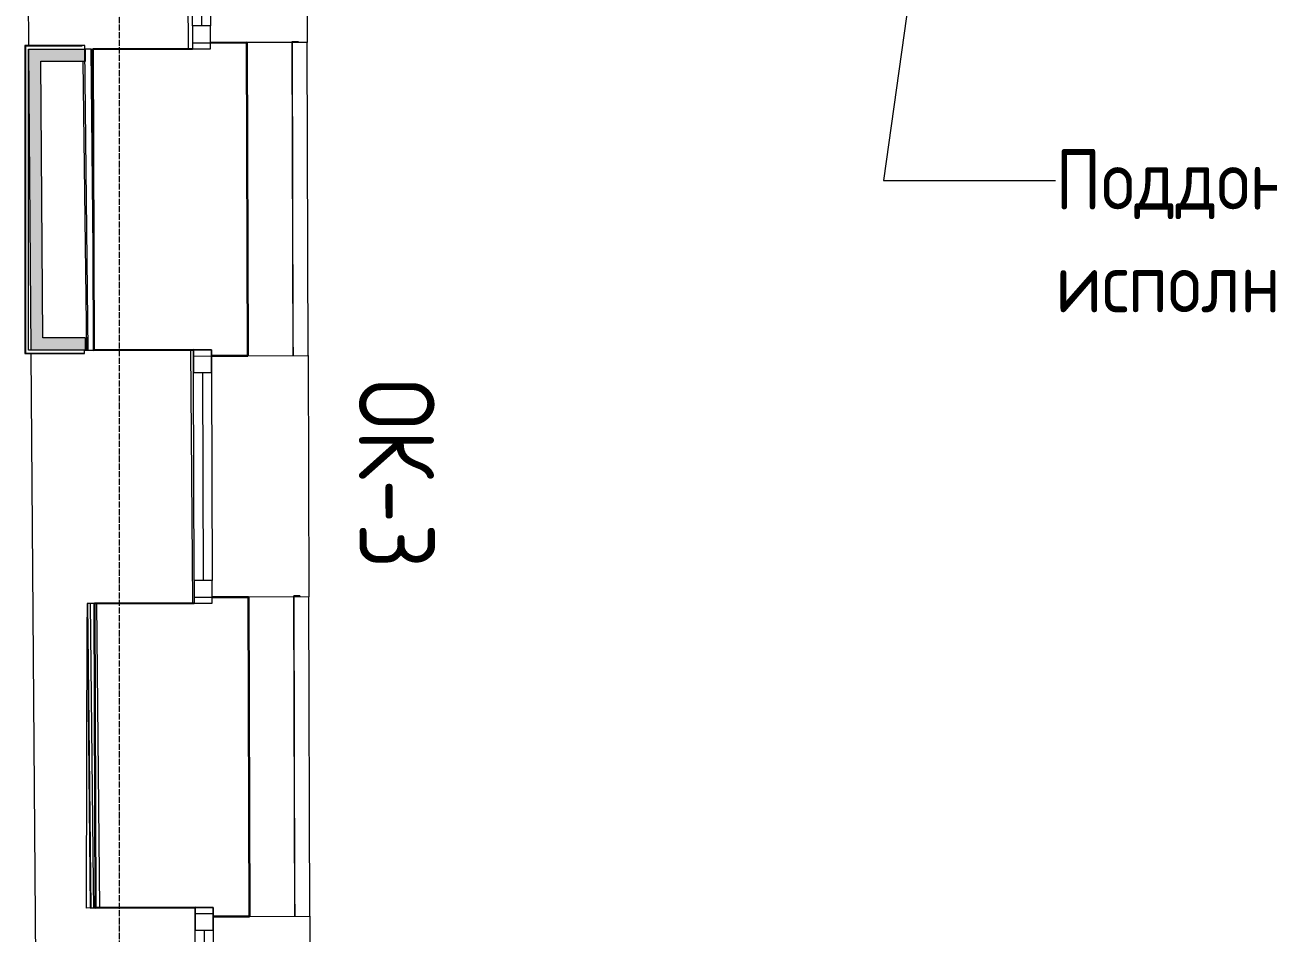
# Model space of a CAD drawing. Header units: millimetres. Extents: x -11345 to 411485, y -9810 to 73012.
# Drawn here: x 80590 to 84711, y 3409 to 6421 of the extents above; entities that cross this region are included whole.
import ezdxf

# ---------------------------------------------------------------- set-up
doc = ezdxf.new("R2010")
doc.units = ezdxf.units.MM
doc.linetypes.add('ADSK_Линия сетки', pattern=[25, 20, -2.5, 0, -2.5])
for name, color, linetype, lineweight in [('_ Окна', 7, 'Continuous', 9), ('Аннотация', 7, 'Continuous', 18), ('Марки окон', 7, 'Continuous', 20), ('Окна', 7, 'Continuous', 9), ('Оси', 253, 'Continuous', 9), ('Перекрытие', 7, 'Continuous', 9), ('Стены внутренние', 7, 'Continuous', 18), ('Стены наружные', 7, 'Continuous', 18), ('Стены несущие', 7, 'Continuous', 30), ('Стены отделка', 7, 'Continuous', 30), ('Стены штриховка', 7, 'Continuous', 9)]:
    doc.layers.add(name, color=color, linetype=linetype, lineweight=lineweight)
doc.styles.add('GOST Common_2', font='GOST_Common.ttf', dxfattribs={"width": 0.9, "height": 250})
doc.styles.add('GOST Common_6', font='GOST_Common.ttf', dxfattribs={"width": 0.9, "height": 200})

# ---------------------------------------------------------------- blocks, each defined once
blk = doc.blocks.new('окна_rehau_однопольное_фрамуга_сверху - 800х2240 _нов_-2056538-План 1-го этажа')
at = {"layer": '_ Окна', "lineweight": 18}
for p, q in [((-420, 75), (-420, 135)), ((-420, 135), (-344, 135)), ((-344, 135), (-344, 75)), ((344, 135), (344, 75)), ((420, 135), (344, 135)), ((420, 75), (420, 135)), ((-344, 75), (-420, 75)), ((344, 75), (420, 75))]:
    blk.add_line(p, q, dxfattribs=at)
at = {"layer": '_ Окна'}
for p, q in [((-400, 75), (-400, 135)), ((400, 75), (400, 135)), ((-344, 105), (344, 105))]:
    blk.add_line(p, q, dxfattribs=at)
at = {"layer": 'Окна'}
for p, q in [((-420, 135), (-420, 75)), ((-344, 135), (-420, 135)), ((-344, 135), (344, 135)), ((420, 135), (344, 135)), ((420, 75), (420, 135)), ((-420, 75), (-344, 75)), ((344, 75), (-344, 75)), ((344, 75), (420, 75))]:
    blk.add_line(p, q, dxfattribs=at)
blk = doc.blocks.new('окна_rehau_однопольное_фрамуга_сверху - 800х2240 _нов_-2056542-План 1-го этажа')
at = {"layer": '_ Окна', "lineweight": 18}
for p, q in [((-420, 75), (-420, 135)), ((-420, 135), (-344, 135)), ((-344, 135), (-344, 75)), ((344, 135), (344, 75)), ((420, 135), (344, 135)), ((420, 75), (420, 135)), ((-344, 75), (-420, 75)), ((344, 75), (420, 75))]:
    blk.add_line(p, q, dxfattribs=at)
at = {"layer": '_ Окна'}
for p, q in [((-400, 75), (-400, 135)), ((400, 75), (400, 135)), ((-344, 105), (344, 105))]:
    blk.add_line(p, q, dxfattribs=at)
at = {"layer": 'Окна'}
for p, q in [((-420, 135), (-420, 75)), ((-344, 135), (-420, 135)), ((-344, 135), (344, 135)), ((420, 135), (344, 135)), ((420, 75), (420, 135)), ((-420, 75), (-344, 75)), ((344, 75), (-344, 75)), ((344, 75), (420, 75))]:
    blk.add_line(p, q, dxfattribs=at)
blk = doc.blocks.new('окна_rehau_однопольное_фрамуга_сверху - 800х2240 _нов_-2056886-План 1-го этажа')
at = {"layer": '_ Окна', "lineweight": 18}
for p, q in [((-420, 75), (-420, 135)), ((-420, 135), (-344, 135)), ((-344, 135), (-344, 75)), ((344, 135), (344, 75)), ((420, 135), (344, 135)), ((420, 75), (420, 135)), ((-344, 75), (-420, 75)), ((344, 75), (420, 75))]:
    blk.add_line(p, q, dxfattribs=at)
at = {"layer": '_ Окна'}
for p, q in [((-400, 75), (-400, 135)), ((400, 75), (400, 135)), ((-344, 105), (344, 105))]:
    blk.add_line(p, q, dxfattribs=at)
at = {"layer": 'Окна'}
for p, q in [((-420, 135), (-420, 75)), ((-344, 135), (-420, 135)), ((-344, 135), (344, 135)), ((420, 135), (344, 135)), ((420, 75), (420, 135)), ((-420, 75), (-344, 75)), ((344, 75), (-344, 75)), ((344, 75), (420, 75))]:
    blk.add_line(p, q, dxfattribs=at)
blk = doc.blocks.new('оси')
at = {"layer": 'Оси', "linetype": 'ADSK_Линия сетки'}
blk.add_line((55350, -6855.047), (55350, 46377.998), dxfattribs=at)

msp = doc.modelspace()

# ---------------------------------------------------------------- hatches: boundary and pattern name
at = {"layer": 'Стены внутренние'}
for points in [[(80647.84038, 5382.33058), (80649.90433, 5382.33058), (80642.5154, 6340.055), (80602.63444, 6340.055), (80609.90318, 5382.33058), (80646.18209, 5382.33058)], [(80693.21487, 6300.055), (80789.81109, 6300.055), (80789.39896, 6340.055), (80642.63559, 6340.055), (80642.93917, 6300.055), (80663.65533, 6300.055)], [(80610.20677, 5342.33058), (80791.17739, 5342.33058), (80790.92951, 5382.33058), (80609.90318, 5382.33058)]]:
    msp.add_hatch(color=256, dxfattribs=at).paths.add_polyline_path(points)

# ---------------------------------------------------------------- linework, layer by layer
at = {"layer": 'Аннотация', "lineweight": 9}
for p, q in [((83934.27117, 9460.82063), (83436.82856, 5903.88495)), ((83436.82856, 5903.88495), (84006.38204, 5903.88495))]:
    msp.add_line(p, q, dxfattribs=at)
at = {"layer": 'Перекрытие'}
for p, q in [((80596.00913, 7213), (80602.54336, 6352.055)), ((81132.63017, 6342.62853), (81126.26573, 7181.20142)), ((80809.39875, 6340.17533), (81132.63017, 6342.62853)), ((80795.19388, 5342.33058), (80783.12925, 6300.055)), ((80610.29718, 5330.41809), (80630.53158, 2664.34896)), ((81146.57767, 4504.91598), (81140.22097, 5342.46991)), ((80796.86586, 4502.26181), (81146.57767, 4504.91598)), ((80794.23461, 3492.21275), (80796.74726, 4456.73647)), ((80837.08919, 3492.538), (80794.23461, 3492.21275)), ((81154.83069, 3417.50553), (81154.25389, 3493.50408))]:
    msp.add_line(p, q, dxfattribs=at)
at = {"layer": 'Стены наружные'}
for p, q in [((81523.43891, 7162.41112), (81525.8757, 6362.41483)), ((81475.86804, 6364.85518), (81495.86794, 6364.9161)), ((81475.87593, 6362.26253), (81475.86804, 6364.85518)), ((81495.86794, 6364.9161), (81495.87584, 6362.32345)), ((81529.03977, 5323.65417), (81531.47657, 4523.65788)), ((81501.46642, 4526.94493), (81481.46651, 4526.88401)), ((81481.4768, 4523.50558), (81481.46651, 4526.88401)), ((81501.46642, 4526.94493), (81501.47671, 4523.5665)), ((81534.70227, 3464.66279), (81537.07815, 2684.66641))]:
    msp.add_line(p, q, dxfattribs=at)
at = {"layer": 'Стены несущие'}
for p, q in [((81325.87663, 6361.80563), (81205.87719, 6361.44011)), ((81329.0407, 5323.04497), (81325.87663, 6361.80563)), ((81325.87663, 6361.80563), (81329.0407, 5323.04497)), ((81145.93838, 6341.25744), (80815.93992, 6340.25227)), ((80815.93992, 6340.25227), (80818.98215, 5341.49142)), ((80818.98215, 5341.49142), (81148.98062, 5342.4966)), ((81209.04126, 5322.67945), (81329.0407, 5323.04497)), ((81151.53925, 4502.50049), (80821.54078, 4501.49532)), ((80821.54078, 4501.49532), (80824.61419, 3492.5)), ((81331.4775, 4523.04868), (81211.47805, 4522.68316)), ((81331.4775, 4523.04868), (81334.7032, 3464.05359)), ((80824.61419, 3492.5), (81154.61266, 3493.50517)), ((81214.70376, 3463.68807), (81334.7032, 3464.05359))]:
    msp.add_line(p, q, dxfattribs=at)
at = {"layer": 'Стены отделка', "lineweight": 9}
for p, q in [((80590.17739, 6350.055), (80590.17739, 5332.33058)), ((80789.27688, 6352.055), (80592.17739, 6352.055)), ((80789.40016, 6340.055), (80789.27688, 6352.055)), ((81525.8757, 6362.41483), (81325.87663, 6361.80563)), ((81529.03977, 5323.65417), (81525.8757, 6362.41483)), ((80602.17739, 5342.33058), (80602.17739, 6340.055)), ((80602.17739, 6340.055), (80791.17739, 6340.055)), ((80602.63444, 6340.055), (80610.20677, 5342.33058)), ((80809.39939, 6340.23234), (80789.39896, 6340.17142)), ((80799.65922, 5341.43256), (80789.39896, 6340.17142)), ((80791.17739, 6300.055), (80791.17739, 6340.055)), ((80819.65965, 5341.49348), (80809.39939, 6340.23234)), ((80649.90433, 5382.33058), (80642.93917, 6300.055)), ((80642.93917, 6300.055), (80791.17739, 6300.055)), ((80791.17739, 5382.33058), (80649.90433, 5382.33058)), ((80791.17739, 5342.33058), (80791.17739, 5382.33058)), ((81478.86217, 5381.88403), (81479.04001, 5323.50187)), ((80592.17739, 5330.33058), (80787.77264, 5330.33058)), ((80799.65, 5342.33058), (80602.17739, 5342.33058)), ((80787.65896, 5341.39601), (80818.98215, 5341.49142)), ((80787.77264, 5330.33058), (80787.65896, 5341.39601)), ((81329.0407, 5323.04497), (81529.03977, 5323.65417)), ((80821.54078, 4501.49532), (80796.28823, 4501.4184)), ((80796.28823, 4501.4184), (80806.65363, 3492.44529)), ((80838.65431, 3492.54276), (80828.28892, 4501.51587)), ((81531.47657, 4523.65788), (81331.4775, 4523.04868)), ((81534.70227, 3464.66279), (81531.47657, 4523.65788)), ((80818.65388, 3492.48184), (80817.80757, 3574.86208)), ((81484.45157, 3546.89255), (81484.70251, 3464.51049)), ((80806.65363, 3492.44529), (80824.61419, 3492.5)), ((81334.7032, 3464.05359), (81534.70227, 3464.66279)), ((81334.7032, 3464.05359), (81334.7032, 3464.05359))]:
    msp.add_line(p, q, dxfattribs=at)
at = {"layer": 'Стены штриховка'}
for p, q in [((80592.17739, 6352.055), (80590.17739, 6352.055)), ((80590.17739, 6352.055), (80590.17739, 6350.055)), ((80779.2969, 6350.055), (80590.17739, 6350.055)), ((80592.17739, 6352.055), (80592.17739, 5330.33058)), ((80779.27635, 6352.055), (80779.2969, 6350.055)), ((81479.04001, 5323.50187), (81475.87593, 6362.26253)), ((81475.87593, 6362.26253), (81478.86217, 5381.88403)), ((80590.17739, 5332.33058), (80787.75209, 5332.33058)), ((80590.17739, 5332.33058), (80590.17739, 5330.33058)), ((80590.17739, 5330.33058), (80592.17739, 5330.33058)), ((80798.28827, 4501.42449), (80808.65367, 3492.45138)), ((80817.80757, 3574.86208), (80808.28849, 4501.45495)), ((81484.70251, 3464.51049), (81481.4768, 4523.50558)), ((81481.4768, 4523.50558), (81484.45157, 3546.89255))]:
    msp.add_line(p, q, dxfattribs=at)

# ---------------------------------------------------------------- block references
msp.add_blockref('оси', (25553.42928, -2155))
at = {"layer": 'Окна', "rotation": 270.1745227978507}
for name, p in [('окна_rehau_однопольное_фрамуга_сверху - 800х2240 _нов_-2056538-План 1-го этажа', (81069.65942, 6761.02704)), ('окна_rehau_однопольное_фрамуга_сверху - 800х2240 _нов_-2056542-План 1-го этажа', (81075.26028, 4922.2701)), ('окна_rehau_однопольное_фрамуга_сверху - 800х2240 _нов_-2056886-План 1-го этажа', (81080.89232, 3073.27867))]:
    msp.add_blockref(name, p, dxfattribs=at)

# ---------------------------------------------------------------- texts
at = {"layer": 'Аннотация', "lineweight": 9, "insert": (84006.38204, 6008.00822), "char_height": 200, "width": 2898.9, "attachment_point": 1, "line_spacing_factor": 1.022766, "style": 'GOST Common_6'}
msp.add_mtext('\\pxt1.8,3.6,5.4,7.2,9,10.8,12.6,14.4,16.2,18,19.8,21.6,23.4,25.2,27,28.8,30.6,32.4,34.2,36,37.8,39.6,41.4,43.2,45,46.8,48.6,50.4,52.2,54,55.8,57.6;{Поддон в строительном исполнении, см.л.35 АР.С}', dxfattribs=at)
at = {"layer": 'Марки окон', "lineweight": 9, "insert": (81822.66252, 4931.97848), "char_height": 250, "width": 684.9, "attachment_point": 5, "rotation": 270.1745228, "line_spacing_factor": 1.022766, "style": 'GOST Common_2'}
msp.add_mtext('\\pxqc,t1.8,3.6,5.4,7.2,9,10.8,12.6,14.4,16.2,18,19.8,21.6,23.4,25.2,27,28.8,30.6,32.4,34.2,36,37.8,39.6,41.4,43.2,45,46.8,48.6,50.4,52.2,54,55.8,57.6;{ОК-3}', dxfattribs=at)

doc.saveas('drawing.dxf')
